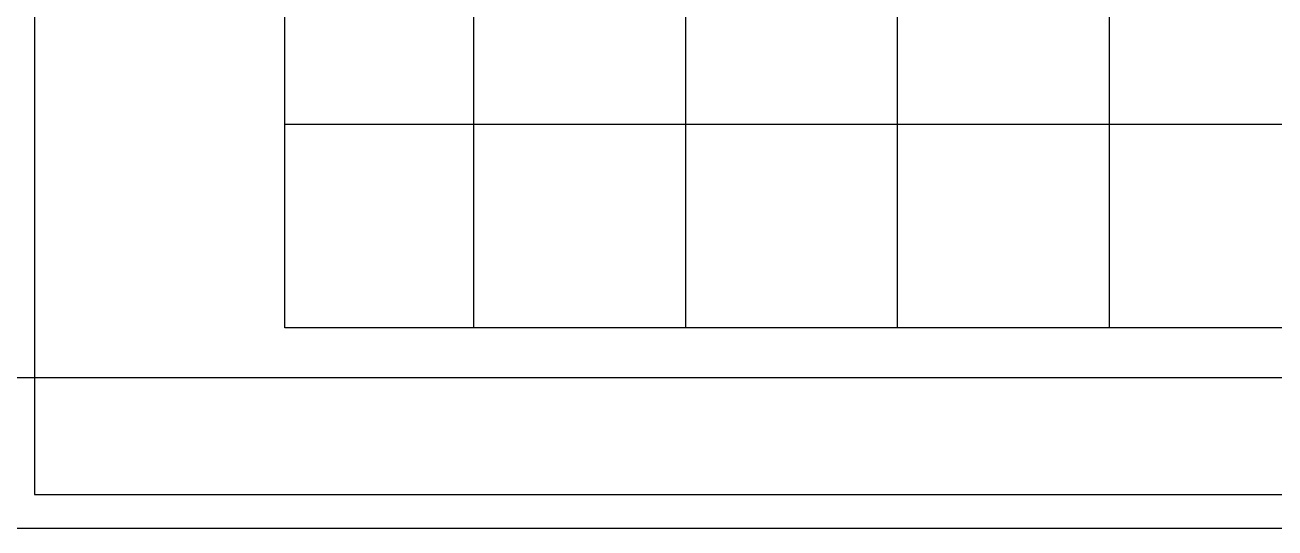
# Model space of a CAD drawing. Header units: millimetres. Extents: x -10849 to 51582, y -14593 to 28921.
# Drawn here: x 15733 to 16482, y 2559 to 2861 of the extents above; entities that cross this region are included whole.
import ezdxf

# ---------------------------------------------------------------- set-up
doc = ezdxf.new("R2010")
doc.units = ezdxf.units.MM

msp = doc.modelspace()

# ---------------------------------------------------------------- hatches: boundary and pattern name
at = {"true_color": 0x939598}
h = msp.add_hatch(dxfattribs=at)
h.set_pattern_fill('ANSI37', color=252, scale=40, angle=-45)
h.set_pattern_definition([(0, (0, -120), (3e-14, 127), []), (90, (0, -120), (-127, 4e-14), [])])
h.paths.add_polyline_path([(17088.87, 2679.14), (17088.87, 3679.14), (15888.87, 3679.14), (15888.87, 2679.14)])

# ---------------------------------------------------------------- linework, layer by layer
msp.add_lwpolyline([(17258.87, 3799.14), (15718.87, 3799.14), (15718.87, 2559.14), (17258.87, 2559.14)], close=True)
msp.add_lwpolyline([(17238.87, 3779.14), (15738.87, 3779.14), (15738.87, 2579.14), (17238.87, 2579.14), (17238.87, 3779.14)])
at = {"color": 252, "true_color": 0x939598}
for points in [[(17088.87, 3679.14), (17088.87, 2679.14), (15888.87, 2679.14), (15888.87, 3679.14), (17088.87, 3679.14)], [(24616.98, 2649.14), (14761.83, 2649.14)]]:
    msp.add_lwpolyline(points, dxfattribs=at)

doc.saveas('drawing.dxf')
